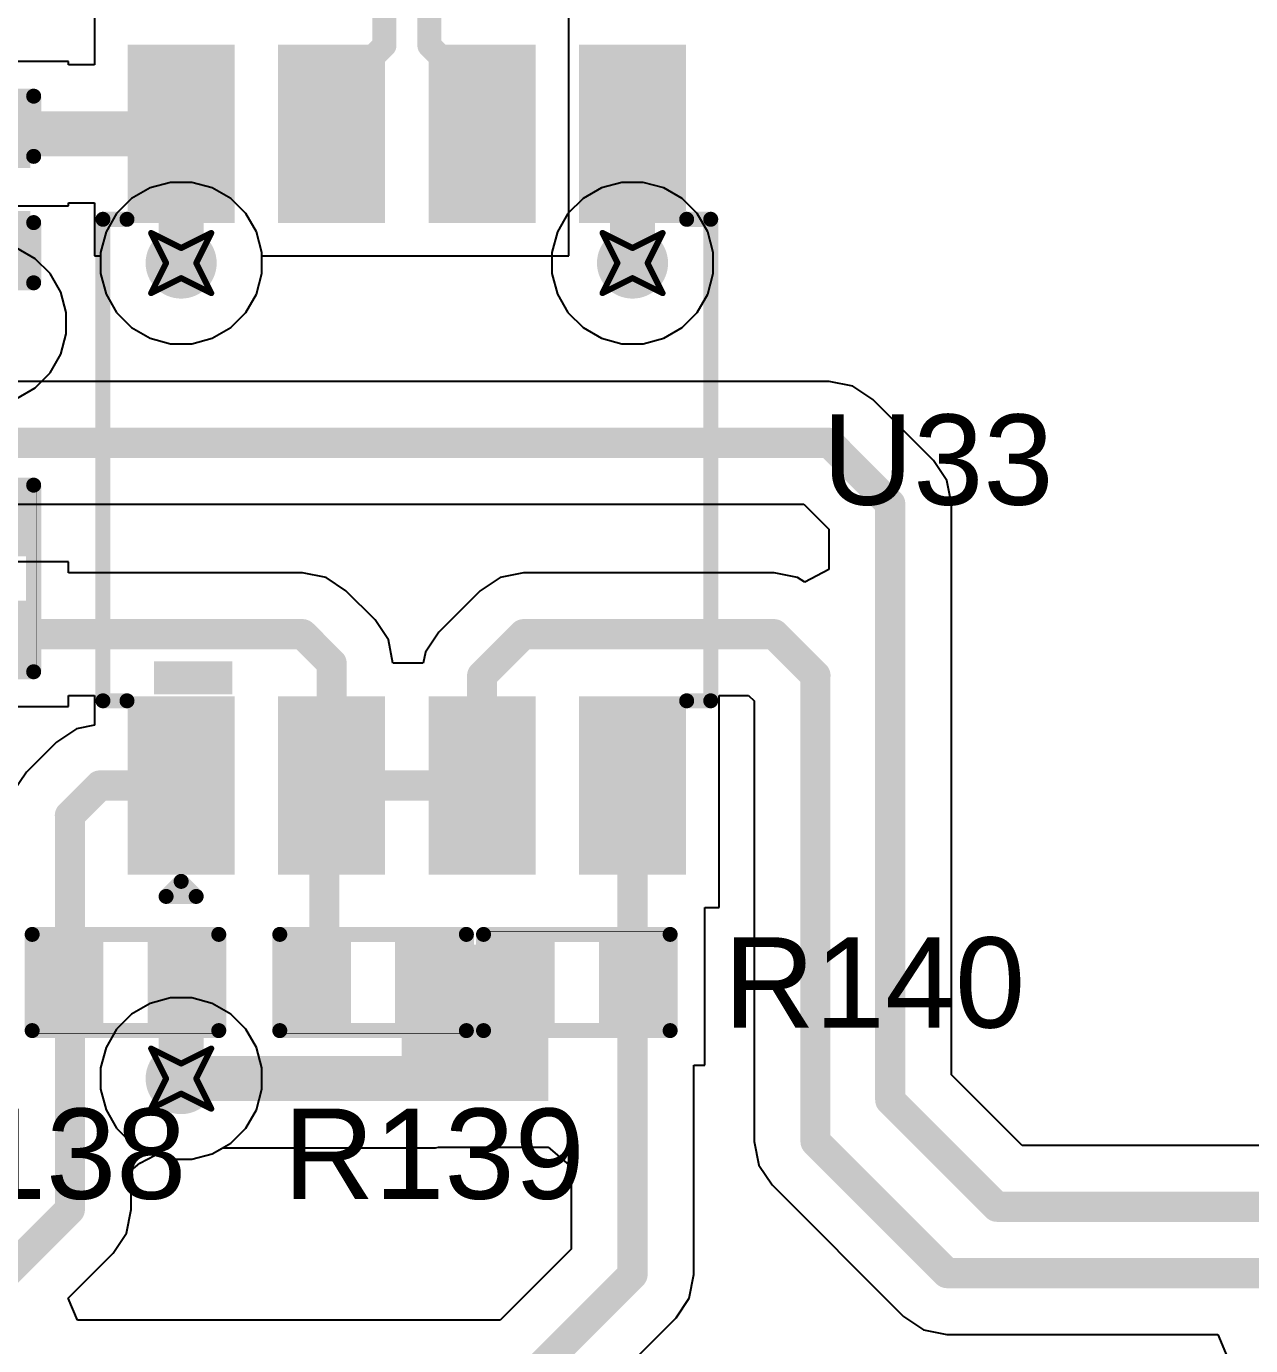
# Model space of a CAD drawing. Header units: inches. Extents: x -36 to 349, y -11 to 240.
# Drawn here: x 39.49 to 49.83, y 91.6 to 102.73 of the extents above; entities that cross this region are included whole.
import ezdxf

# ---------------------------------------------------------------- set-up
doc = ezdxf.new("R2010")
doc.units = ezdxf.units.IN
for name, color, linetype in [('Bottom Layer', 5, 'Continuous'), ('Drill Drawing', 1, 'Continuous'), ('Layer 1', 16, 'Continuous'), ('Layer 2', 76, 'Continuous'), ('Top Layer', 1, 'Continuous'), ('Top Overlay', 2, 'Continuous'), ('Top Paste', 8, 'Continuous'), ('Top Solder', 216, 'Continuous'), ('Via Holes', 16, 'Continuous')]:
    doc.layers.add(name, color=color, linetype=linetype)
doc.styles.add('Arial', font='', dxfattribs={"height": 0.2})
doc.styles.get('Arial').set_extended_font_data('Arial')

# ---------------------------------------------------------------- blocks, each defined once
blk = doc.blocks.new('R___0402_18')
at = {"layer": 'Top Layer'}
for points in [[(-0.699, -0.318), (-0.699, 0.318), (-0.241, 0.318), (-0.241, -0.318)], [(0.241, -0.318), (0.241, 0.318), (0.699, 0.318), (0.699, -0.318)]]:
    blk.add_hatch(color=1, dxfattribs=at).paths.add_polyline_path(points)
at = {"layer": 'Top Paste'}
for points in [[(-0.699, -0.318), (-0.699, 0.318), (-0.241, 0.318), (-0.241, -0.318)], [(0.241, -0.318), (0.241, 0.318), (0.699, 0.318), (0.699, -0.318)]]:
    blk.add_hatch(color=8, dxfattribs=at).paths.add_polyline_path(points)
at = {"layer": 'Top Solder'}
for points in [[(-0.754, -0.373), (-0.754, 0.373), (-0.186, 0.373), (-0.186, -0.373)], [(0.186, -0.373), (0.186, 0.373), (0.754, 0.373), (0.754, -0.373)]]:
    blk.add_hatch(color=216, dxfattribs=at).paths.add_polyline_path(points)
at = {"layer": 'Top Overlay'}
for points in [[(0.787, 0.406, 0.127, 0.127, 0), (-0.787, 0.406, 0.127, 0.127, 0)], [(-0.787, 0.406, 0.127, 0.127, 0), (-0.787, -0.406, 0.127, 0.127, 0)], [(0.787, 0.406, 0.127, 0.127, 0), (0.787, -0.406, 0.127, 0.127, 0)], [(0.787, -0.406, 0.127, 0.127, 0), (-0.787, -0.406, 0.127, 0.127, 0)], [(0.813, -0.432, 0.00323, 0.00323, 0), (-0.813, -0.432, 0.00323, 0.00323, 0)]]:
    blk.add_lwpolyline(points, format="xyseb", dxfattribs=at)
for points in [[(-0.819, 0.406, 0.0635, 0.0635, 1), (-0.756, 0.406, 0.0635, 0.0635, 1)], [(-0.819, 0.406, 0.0635, 0.0635, 1), (-0.756, 0.406, 0.0635, 0.0635, 1)], [(0.756, 0.406, 0.0635, 0.0635, 1), (0.819, 0.406, 0.0635, 0.0635, 1)], [(0.756, 0.406, 0.0635, 0.0635, 1), (0.819, 0.406, 0.0635, 0.0635, 1)], [(-0.819, -0.406, 0.0635, 0.0635, 1), (-0.756, -0.406, 0.0635, 0.0635, 1)], [(-0.819, -0.406, 0.0635, 0.0635, 1), (-0.756, -0.406, 0.0635, 0.0635, 1)], [(-0.814, -0.432, 0.00161, 0.00161, 1), (-0.812, -0.432, 0.00161, 0.00161, 1)], [(0.756, -0.406, 0.0635, 0.0635, 1), (0.819, -0.406, 0.0635, 0.0635, 1)], [(0.756, -0.406, 0.0635, 0.0635, 1), (0.819, -0.406, 0.0635, 0.0635, 1)], [(0.812, -0.432, 0.00161, 0.00161, 1), (0.814, -0.432, 0.00161, 0.00161, 1)]]:
    blk.add_lwpolyline(points, format="xyseb", close=True, dxfattribs=at)
blk = doc.blocks.new('R___0402_19')
at = {"layer": 'Top Layer'}
for points in [[(-0.699, -0.318), (-0.699, 0.318), (-0.241, 0.318), (-0.241, -0.318)], [(0.241, -0.318), (0.241, 0.318), (0.699, 0.318), (0.699, -0.318)]]:
    blk.add_hatch(color=1, dxfattribs=at).paths.add_polyline_path(points)
at = {"layer": 'Top Paste'}
for points in [[(-0.699, -0.318), (-0.699, 0.318), (-0.241, 0.318), (-0.241, -0.318)], [(0.241, -0.318), (0.241, 0.318), (0.699, 0.318), (0.699, -0.318)]]:
    blk.add_hatch(color=8, dxfattribs=at).paths.add_polyline_path(points)
at = {"layer": 'Top Solder'}
for points in [[(-0.754, -0.373), (-0.754, 0.373), (-0.186, 0.373), (-0.186, -0.373)], [(0.186, -0.373), (0.186, 0.373), (0.754, 0.373), (0.754, -0.373)]]:
    blk.add_hatch(color=216, dxfattribs=at).paths.add_polyline_path(points)
at = {"layer": 'Top Overlay'}
for points in [[(-0.787, 0.406, 0.127, 0.127, 0), (0.787, 0.406, 0.127, 0.127, 0)], [(-0.787, -0.406, 0.127, 0.127, 0), (-0.787, 0.406, 0.127, 0.127, 0)], [(0.787, -0.406, 0.127, 0.127, 0), (0.787, 0.406, 0.127, 0.127, 0)], [(-0.787, -0.406, 0.127, 0.127, 0), (0.787, -0.406, 0.127, 0.127, 0)], [(-0.813, -0.432, 0.00323, 0.00323, 0), (0.813, -0.432, 0.00323, 0.00323, 0)]]:
    blk.add_lwpolyline(points, format="xyseb", dxfattribs=at)
for points in [[(-0.819, 0.406, 0.0635, 0.0635, 1), (-0.756, 0.406, 0.0635, 0.0635, 1)], [(-0.819, 0.406, 0.0635, 0.0635, 1), (-0.756, 0.406, 0.0635, 0.0635, 1)], [(0.756, 0.406, 0.0635, 0.0635, 1), (0.819, 0.406, 0.0635, 0.0635, 1)], [(0.756, 0.406, 0.0635, 0.0635, 1), (0.819, 0.406, 0.0635, 0.0635, 1)], [(-0.819, -0.406, 0.0635, 0.0635, 1), (-0.756, -0.406, 0.0635, 0.0635, 1)], [(-0.819, -0.406, 0.0635, 0.0635, 1), (-0.756, -0.406, 0.0635, 0.0635, 1)], [(-0.814, -0.432, 0.00161, 0.00161, 1), (-0.812, -0.432, 0.00161, 0.00161, 1)], [(0.756, -0.406, 0.0635, 0.0635, 1), (0.819, -0.406, 0.0635, 0.0635, 1)], [(0.756, -0.406, 0.0635, 0.0635, 1), (0.819, -0.406, 0.0635, 0.0635, 1)], [(0.812, -0.432, 0.00161, 0.00161, 1), (0.814, -0.432, 0.00161, 0.00161, 1)]]:
    blk.add_lwpolyline(points, format="xyseb", close=True, dxfattribs=at)
blk = doc.blocks.new('R___0402_20')
at = {"layer": 'Top Layer'}
for points in [[(-0.699, -0.318), (-0.699, 0.318), (-0.241, 0.318), (-0.241, -0.318)], [(0.241, -0.318), (0.241, 0.318), (0.699, 0.318), (0.699, -0.318)]]:
    blk.add_hatch(color=1, dxfattribs=at).paths.add_polyline_path(points)
at = {"layer": 'Top Paste'}
for points in [[(-0.699, -0.318), (-0.699, 0.318), (-0.241, 0.318), (-0.241, -0.318)], [(0.241, -0.318), (0.241, 0.318), (0.699, 0.318), (0.699, -0.318)]]:
    blk.add_hatch(color=8, dxfattribs=at).paths.add_polyline_path(points)
at = {"layer": 'Top Solder'}
for points in [[(-0.754, -0.373), (-0.754, 0.373), (-0.186, 0.373), (-0.186, -0.373)], [(0.186, -0.373), (0.186, 0.373), (0.754, 0.373), (0.754, -0.373)]]:
    blk.add_hatch(color=216, dxfattribs=at).paths.add_polyline_path(points)
at = {"layer": 'Top Overlay'}
for points in [[(-0.787, 0.406, 0.127, 0.127, 0), (0.787, 0.406, 0.127, 0.127, 0)], [(-0.787, -0.406, 0.127, 0.127, 0), (-0.787, 0.406, 0.127, 0.127, 0)], [(0.787, -0.406, 0.127, 0.127, 0), (0.787, 0.406, 0.127, 0.127, 0)], [(-0.787, -0.406, 0.127, 0.127, 0), (0.787, -0.406, 0.127, 0.127, 0)], [(-0.813, -0.432, 0.00323, 0.00323, 0), (0.813, -0.432, 0.00323, 0.00323, 0)]]:
    blk.add_lwpolyline(points, format="xyseb", dxfattribs=at)
for points in [[(-0.819, 0.406, 0.0635, 0.0635, 1), (-0.756, 0.406, 0.0635, 0.0635, 1)], [(-0.819, 0.406, 0.0635, 0.0635, 1), (-0.756, 0.406, 0.0635, 0.0635, 1)], [(0.756, 0.406, 0.0635, 0.0635, 1), (0.819, 0.406, 0.0635, 0.0635, 1)], [(0.756, 0.406, 0.0635, 0.0635, 1), (0.819, 0.406, 0.0635, 0.0635, 1)], [(-0.819, -0.406, 0.0635, 0.0635, 1), (-0.756, -0.406, 0.0635, 0.0635, 1)], [(-0.819, -0.406, 0.0635, 0.0635, 1), (-0.756, -0.406, 0.0635, 0.0635, 1)], [(-0.814, -0.432, 0.00161, 0.00161, 1), (-0.812, -0.432, 0.00161, 0.00161, 1)], [(0.756, -0.406, 0.0635, 0.0635, 1), (0.819, -0.406, 0.0635, 0.0635, 1)], [(0.756, -0.406, 0.0635, 0.0635, 1), (0.819, -0.406, 0.0635, 0.0635, 1)], [(0.812, -0.432, 0.00161, 0.00161, 1), (0.814, -0.432, 0.00161, 0.00161, 1)]]:
    blk.add_lwpolyline(points, format="xyseb", close=True, dxfattribs=at)
blk = doc.blocks.new('SOP_8_149')
at = {"layer": 'Top Layer'}
for points in [[(-3.4, 2.255), (-2.1, 2.255), (-2.1, 1.555), (-3.4, 1.555)], [(2.1, 2.255), (3.4, 2.255), (3.4, 1.555), (2.1, 1.555)], [(-3.4, 0.985), (-2.1, 0.985), (-2.1, 0.285), (-3.4, 0.285)], [(2.1, 0.985), (3.4, 0.985), (3.4, 0.285), (2.1, 0.285)], [(-3.4, -0.285), (-2.1, -0.285), (-2.1, -0.985), (-3.4, -0.985)], [(2.1, -0.285), (3.4, -0.285), (3.4, -0.985), (2.1, -0.985)], [(-3.4, -1.555), (-2.1, -1.555), (-2.1, -2.255), (-3.4, -2.255)], [(2.1, -1.555), (3.4, -1.555), (3.4, -2.255), (2.1, -2.255)]]:
    blk.add_hatch(color=1, dxfattribs=at).paths.add_polyline_path(points)
at = {"layer": 'Top Overlay'}
blk.add_hatch(color=2, dxfattribs=at).paths.add_polyline_path([(-1.982, 1.473), (-1.703, 1.473), (-1.703, 2.134), (-1.982, 2.134)])
at = {"layer": 'Top Paste'}
for points in [[(-3.4, 2.255), (-2.1, 2.255), (-2.1, 1.555), (-3.4, 1.555)], [(2.1, 2.255), (3.4, 2.255), (3.4, 1.555), (2.1, 1.555)], [(-3.4, 0.985), (-2.1, 0.985), (-2.1, 0.285), (-3.4, 0.285)], [(2.1, 0.985), (3.4, 0.985), (3.4, 0.285), (2.1, 0.285)], [(-3.4, -0.285), (-2.1, -0.285), (-2.1, -0.985), (-3.4, -0.985)], [(2.1, -0.285), (3.4, -0.285), (3.4, -0.985), (2.1, -0.985)], [(-3.4, -1.555), (-2.1, -1.555), (-2.1, -2.255), (-3.4, -2.255)], [(2.1, -1.555), (3.4, -1.555), (3.4, -2.255), (2.1, -2.255)]]:
    blk.add_hatch(color=8, dxfattribs=at).paths.add_polyline_path(points)
at = {"layer": 'Top Solder'}
for points in [[(-3.502, 2.357), (-1.998, 2.357), (-1.998, 1.453), (-3.502, 1.453)], [(1.998, 2.357), (3.502, 2.357), (3.502, 1.453), (1.998, 1.453)], [(-3.502, 1.087), (-1.998, 1.087), (-1.998, 0.183), (-3.502, 0.183)], [(1.998, 1.087), (3.502, 1.087), (3.502, 0.183), (1.998, 0.183)], [(-3.502, -0.183), (-1.998, -0.183), (-1.998, -1.087), (-3.502, -1.087)], [(1.998, -0.183), (3.502, -0.183), (3.502, -1.087), (1.998, -1.087)], [(-3.502, -1.453), (-1.998, -1.453), (-1.998, -2.357), (-3.502, -2.357)], [(1.998, -1.453), (3.502, -1.453), (3.502, -2.357), (1.998, -2.357)]]:
    blk.add_hatch(color=216, dxfattribs=at).paths.add_polyline_path(points)
at = {"layer": 'Top Overlay'}
for points in [[(-2.036, 2.565, 0.127, 0.127, 0), (-2.036, 2.362, 0.127, 0.127, 0)], [(-2.036, 2.565, 0.127, 0.127, 0), (2.028, 2.565, 0.127, 0.127, 0)], [(2.028, 2.565, 0.127, 0.127, 0), (2.028, 2.362, 0.127, 0.127, 0)], [(-3.687, 2.032, 0.127, 0.127, 0), (-3.687, 1.778, 0.127, 0.127, 0)], [(-3.687, 2.032, 0.127, 0.127, 0), (-3.56, 1.905, 0.127, 0.127, 0)], [(-3.56, 1.905, 0.127, 0.127, 0), (-3.687, 1.778, 0.127, 0.127, 0)], [(-2.036, -2.362, 0.127, 0.127, 0), (-2.036, -2.565, 0.127, 0.127, 0)], [(2.028, -2.362, 0.127, 0.127, 0), (2.028, -2.565, 0.127, 0.127, 0)], [(-2.036, -2.565, 0.127, 0.127, 0), (2.028, -2.565, 0.127, 0.127, 0)]]:
    blk.add_lwpolyline(points, format="xyseb", dxfattribs=at)
for points in [[(-2.067, 2.565, 0.0635, 0.0635, 1), (-2.004, 2.565, 0.0635, 0.0635, 1)], [(-2.067, 2.565, 0.0635, 0.0635, 1), (-2.004, 2.565, 0.0635, 0.0635, 1)], [(1.997, 2.565, 0.0635, 0.0635, 1), (2.06, 2.565, 0.0635, 0.0635, 1)], [(1.997, 2.565, 0.0635, 0.0635, 1), (2.06, 2.565, 0.0635, 0.0635, 1)], [(-2.067, 2.362, 0.0635, 0.0635, 1), (-2.004, 2.362, 0.0635, 0.0635, 1)], [(1.997, 2.362, 0.0635, 0.0635, 1), (2.06, 2.362, 0.0635, 0.0635, 1)], [(-3.718, 2.032, 0.0635, 0.0635, 1), (-3.655, 2.032, 0.0635, 0.0635, 1)], [(-3.718, 2.032, 0.0635, 0.0635, 1), (-3.655, 2.032, 0.0635, 0.0635, 1)], [(-3.591, 1.905, 0.0635, 0.0635, 1), (-3.528, 1.905, 0.0635, 0.0635, 1)], [(-3.591, 1.905, 0.0635, 0.0635, 1), (-3.528, 1.905, 0.0635, 0.0635, 1)], [(-3.718, 1.778, 0.0635, 0.0635, 1), (-3.655, 1.778, 0.0635, 0.0635, 1)], [(-3.718, 1.778, 0.0635, 0.0635, 1), (-3.655, 1.778, 0.0635, 0.0635, 1)], [(-2.067, -2.362, 0.0635, 0.0635, 1), (-2.004, -2.362, 0.0635, 0.0635, 1)], [(1.997, -2.362, 0.0635, 0.0635, 1), (2.06, -2.362, 0.0635, 0.0635, 1)], [(-2.067, -2.565, 0.0635, 0.0635, 1), (-2.004, -2.565, 0.0635, 0.0635, 1)], [(-2.067, -2.565, 0.0635, 0.0635, 1), (-2.004, -2.565, 0.0635, 0.0635, 1)], [(1.997, -2.565, 0.0635, 0.0635, 1), (2.06, -2.565, 0.0635, 0.0635, 1)], [(1.997, -2.565, 0.0635, 0.0635, 1), (2.06, -2.565, 0.0635, 0.0635, 1)]]:
    blk.add_lwpolyline(points, format="xyseb", close=True, dxfattribs=at)
blk = doc.blocks.new('R___0402_193')
at = {"layer": 'Top Layer'}
for points in [[(-0.698, -0.317), (-0.698, 0.318), (-0.241, 0.318), (-0.241, -0.317)], [(0.241, -0.317), (0.241, 0.318), (0.699, 0.318), (0.699, -0.317)]]:
    blk.add_hatch(color=1, dxfattribs=at).paths.add_polyline_path(points)
at = {"layer": 'Top Paste'}
for points in [[(-0.698, -0.317), (-0.698, 0.318), (-0.241, 0.318), (-0.241, -0.317)], [(0.241, -0.317), (0.241, 0.318), (0.699, 0.318), (0.699, -0.317)]]:
    blk.add_hatch(color=8, dxfattribs=at).paths.add_polyline_path(points)
at = {"layer": 'Top Solder'}
for points in [[(-0.753, -0.372), (-0.753, 0.373), (-0.186, 0.373), (-0.186, -0.372)], [(0.186, -0.372), (0.186, 0.373), (0.754, 0.373), (0.754, -0.372)]]:
    blk.add_hatch(color=216, dxfattribs=at).paths.add_polyline_path(points)
at = {"layer": 'Top Overlay'}
for points in [[(-0.787, 0.406, 0.127, 0.127, 0), (-0.787, -0.406, 0.127, 0.127, 0)], [(-0.787, 0.406, 0.127, 0.127, 0), (0.787, 0.406, 0.127, 0.127, 0)], [(0.787, 0.406, 0.127, 0.127, 0), (0.787, -0.406, 0.127, 0.127, 0)], [(-0.787, -0.406, 0.127, 0.127, 0), (0.787, -0.406, 0.127, 0.127, 0)], [(-0.813, -0.432, 0.00323, 0.00323, 0), (0.813, -0.432, 0.00323, 0.00323, 0)]]:
    blk.add_lwpolyline(points, format="xyseb", dxfattribs=at)
for points in [[(-0.819, 0.406, 0.0635, 0.0635, 1), (-0.756, 0.406, 0.0635, 0.0635, 1)], [(-0.819, 0.406, 0.0635, 0.0635, 1), (-0.756, 0.406, 0.0635, 0.0635, 1)], [(0.756, 0.406, 0.0635, 0.0635, 1), (0.819, 0.406, 0.0635, 0.0635, 1)], [(0.756, 0.406, 0.0635, 0.0635, 1), (0.819, 0.406, 0.0635, 0.0635, 1)], [(-0.819, -0.406, 0.0635, 0.0635, 1), (-0.756, -0.406, 0.0635, 0.0635, 1)], [(-0.819, -0.406, 0.0635, 0.0635, 1), (-0.756, -0.406, 0.0635, 0.0635, 1)], [(-0.814, -0.432, 0.00161, 0.00161, 1), (-0.812, -0.432, 0.00161, 0.00161, 1)], [(0.756, -0.406, 0.0635, 0.0635, 1), (0.819, -0.406, 0.0635, 0.0635, 1)], [(0.756, -0.406, 0.0635, 0.0635, 1), (0.819, -0.406, 0.0635, 0.0635, 1)], [(0.812, -0.432, 0.00161, 0.00161, 1), (0.814, -0.432, 0.00161, 0.00161, 1)]]:
    blk.add_lwpolyline(points, format="xyseb", close=True, dxfattribs=at)
blk = doc.blocks.new('C___0402_403')
at = {"layer": 'Top Layer'}
for points in [[(-0.698, -0.317), (-0.698, 0.318), (-0.241, 0.318), (-0.241, -0.317)], [(0.241, -0.317), (0.241, 0.318), (0.699, 0.318), (0.699, -0.317)]]:
    blk.add_hatch(color=1, dxfattribs=at).paths.add_polyline_path(points)
at = {"layer": 'Top Paste'}
for points in [[(-0.698, -0.317), (-0.698, 0.318), (-0.241, 0.318), (-0.241, -0.317)], [(0.241, -0.317), (0.241, 0.318), (0.699, 0.318), (0.699, -0.317)]]:
    blk.add_hatch(color=8, dxfattribs=at).paths.add_polyline_path(points)
at = {"layer": 'Top Solder'}
for points in [[(-0.758, -0.377), (-0.758, 0.378), (-0.181, 0.378), (-0.181, -0.377)], [(0.181, -0.377), (0.181, 0.378), (0.759, 0.378), (0.759, -0.377)]]:
    blk.add_hatch(color=216, dxfattribs=at).paths.add_polyline_path(points)
at = {"layer": 'Top Overlay'}
for points in [[(-0.787, 0.406, 0.127, 0.127, 0), (-0.279, 0.406, 0.127, 0.127, 0)], [(-0.787, 0.406, 0.127, 0.127, 0), (-0.787, -0.406, 0.127, 0.127, 0)], [(0.279, 0.406, 0.127, 0.127, 0), (0.787, 0.406, 0.127, 0.127, 0)], [(0.787, 0.406, 0.127, 0.127, 0), (0.787, -0.406, 0.127, 0.127, 0)], [(-0.787, -0.406, 0.127, 0.127, 0), (-0.279, -0.406, 0.127, 0.127, 0)], [(0.279, -0.406, 0.127, 0.127, 0), (0.787, -0.406, 0.127, 0.127, 0)]]:
    blk.add_lwpolyline(points, format="xyseb", dxfattribs=at)
for points in [[(-0.819, 0.406, 0.0635, 0.0635, 1), (-0.756, 0.406, 0.0635, 0.0635, 1)], [(-0.819, 0.406, 0.0635, 0.0635, 1), (-0.756, 0.406, 0.0635, 0.0635, 1)], [(-0.311, 0.406, 0.0635, 0.0635, 1), (-0.248, 0.406, 0.0635, 0.0635, 1)], [(0.248, 0.406, 0.0635, 0.0635, 1), (0.311, 0.406, 0.0635, 0.0635, 1)], [(0.756, 0.406, 0.0635, 0.0635, 1), (0.819, 0.406, 0.0635, 0.0635, 1)], [(0.756, 0.406, 0.0635, 0.0635, 1), (0.819, 0.406, 0.0635, 0.0635, 1)], [(-0.819, -0.406, 0.0635, 0.0635, 1), (-0.756, -0.406, 0.0635, 0.0635, 1)], [(-0.819, -0.406, 0.0635, 0.0635, 1), (-0.756, -0.406, 0.0635, 0.0635, 1)], [(-0.311, -0.406, 0.0635, 0.0635, 1), (-0.248, -0.406, 0.0635, 0.0635, 1)], [(0.248, -0.406, 0.0635, 0.0635, 1), (0.311, -0.406, 0.0635, 0.0635, 1)], [(0.756, -0.406, 0.0635, 0.0635, 1), (0.819, -0.406, 0.0635, 0.0635, 1)], [(0.756, -0.406, 0.0635, 0.0635, 1), (0.819, -0.406, 0.0635, 0.0635, 1)]]:
    blk.add_lwpolyline(points, format="xyseb", close=True, dxfattribs=at)

msp = doc.modelspace()

# ---------------------------------------------------------------- hatches: boundary and pattern name
at = {"layer": 'Bottom Layer'}
h = msp.add_hatch(color=5, dxfattribs=at)
edge = h.paths.add_edge_path()
edge.add_arc((40.801, 100.736), 0.3, 0, 360)
h = msp.add_hatch(color=5, dxfattribs=at)
edge = h.paths.add_edge_path()
edge.add_arc((44.611, 100.736), 0.3, 0, 360)
h = msp.add_hatch(color=5, dxfattribs=at)
edge = h.paths.add_edge_path()
edge.add_arc((40.801, 93.853), 0.3, 0, 360)
at = {"layer": 'Layer 1'}
h = msp.add_hatch(color=16, dxfattribs=at)
edge = h.paths.add_edge_path()
edge.add_arc((40.801, 100.736), 0.3, 0, 360)
h = msp.add_hatch(color=16, dxfattribs=at)
edge = h.paths.add_edge_path()
edge.add_arc((44.611, 100.736), 0.3, 0, 360)
h = msp.add_hatch(color=16, dxfattribs=at)
edge = h.paths.add_edge_path()
edge.add_arc((40.801, 93.853), 0.3, 0, 360)
at = {"layer": 'Layer 2'}
h = msp.add_hatch(color=76, dxfattribs=at)
edge = h.paths.add_edge_path()
edge.add_arc((40.801, 100.736), 0.3, 0, 360)
h = msp.add_hatch(color=76, dxfattribs=at)
edge = h.paths.add_edge_path()
edge.add_arc((44.611, 100.736), 0.3, 0, 360)
h = msp.add_hatch(color=76, dxfattribs=at)
edge = h.paths.add_edge_path()
edge.add_arc((40.801, 93.853), 0.3, 0, 360)
at = {"layer": 'Top Layer'}
h = msp.add_hatch(color=1, dxfattribs=at)
edge = h.paths.add_edge_path()
edge.add_arc((40.801, 100.736), 0.3, 0, 360)
h = msp.add_hatch(color=1, dxfattribs=at)
edge = h.paths.add_edge_path()
edge.add_arc((44.611, 100.736), 0.3, 0, 360)
msp.add_hatch(color=1, dxfattribs=at).paths.add_polyline_path([(42.663, 93.663), (43.9, 93.663), (43.9, 94.982), (42.663, 94.982)])
h = msp.add_hatch(color=1, dxfattribs=at)
edge = h.paths.add_edge_path()
edge.add_arc((40.801, 93.853), 0.3, 0, 360)
at = {"layer": 'Via Holes'}
h = msp.add_hatch(color=7, dxfattribs=at)
edge = h.paths.add_edge_path()
edge.add_arc((40.801, 100.736), 0.15, 0, 360)
h = msp.add_hatch(color=7, dxfattribs=at)
edge = h.paths.add_edge_path()
edge.add_arc((44.611, 100.736), 0.15, 0, 360)
h = msp.add_hatch(color=7, dxfattribs=at)
edge = h.paths.add_edge_path()
edge.add_arc((40.801, 93.853), 0.15, 0, 360)

# ---------------------------------------------------------------- linework, layer by layer
at = {"layer": 'Bottom Layer'}
for p, q in [((40.539, 101.371), (40.383, 101.281)), ((40.712, 101.417), (40.539, 101.371)), ((40.891, 101.417), (40.712, 101.417)), ((41.064, 101.371), (40.891, 101.417)), ((41.22, 101.281), (41.064, 101.371)), ((40.383, 101.281), (40.256, 101.155)), ((41.346, 101.155), (41.22, 101.281)), ((40.256, 101.155), (40.167, 100.999)), ((41.436, 100.999), (41.346, 101.155)), ((40.167, 100.999), (40.12, 100.826)), ((41.482, 100.826), (41.436, 100.999)), ((40.12, 100.826), (40.12, 100.647)), ((41.482, 100.647), (41.482, 100.826)), ((40.12, 100.647), (40.167, 100.474)), ((41.436, 100.474), (41.482, 100.647)), ((40.167, 100.474), (40.256, 100.318)), ((41.346, 100.318), (41.436, 100.474)), ((40.256, 100.318), (40.383, 100.191)), ((41.22, 100.191), (41.346, 100.318)), ((40.383, 100.191), (40.539, 100.102)), ((40.539, 100.102), (40.712, 100.055)), ((40.891, 100.055), (41.064, 100.102)), ((41.064, 100.102), (41.22, 100.191)), ((40.712, 100.055), (40.891, 100.055)), ((40.712, 94.534), (40.539, 94.488)), ((40.891, 94.534), (40.712, 94.534)), ((41.064, 94.488), (40.891, 94.534)), ((40.539, 94.488), (40.383, 94.398)), ((41.22, 94.398), (41.064, 94.488)), ((40.383, 94.398), (40.256, 94.271)), ((41.346, 94.271), (41.22, 94.398)), ((40.256, 94.271), (40.167, 94.116)), ((41.436, 94.116), (41.346, 94.271)), ((40.167, 94.116), (40.12, 93.943)), ((41.482, 93.943), (41.436, 94.116)), ((40.12, 93.943), (40.12, 93.763)), ((41.482, 93.763), (41.482, 93.943)), ((40.12, 93.763), (40.167, 93.59)), ((41.436, 93.59), (41.482, 93.763)), ((40.167, 93.59), (40.256, 93.435)), ((41.346, 93.435), (41.436, 93.59)), ((40.256, 93.435), (40.383, 93.308)), ((41.22, 93.308), (41.346, 93.435)), ((40.383, 93.308), (40.539, 93.218)), ((41.064, 93.218), (41.22, 93.308)), ((40.539, 93.218), (40.712, 93.172)), ((40.891, 93.172), (41.064, 93.218)), ((40.712, 93.172), (40.891, 93.172))]:
    msp.add_line(p, q, dxfattribs=at)
at = {"layer": 'Drill Drawing'}
for points in [[(40.547, 100.99, 0.0508, 0.0508, 0), (40.801, 100.863, 0.0508, 0.0508, 0)], [(40.547, 100.99, 0.0508, 0.0508, 0), (40.674, 100.736, 0.0508, 0.0508, 0)], [(40.801, 100.863, 0.0508, 0.0508, 0), (41.055, 100.99, 0.0508, 0.0508, 0)], [(40.928, 100.736, 0.0508, 0.0508, 0), (41.055, 100.99, 0.0508, 0.0508, 0)], [(44.357, 100.99, 0.0508, 0.0508, 0), (44.611, 100.863, 0.0508, 0.0508, 0)], [(44.357, 100.99, 0.0508, 0.0508, 0), (44.484, 100.736, 0.0508, 0.0508, 0)], [(44.611, 100.863, 0.0508, 0.0508, 0), (44.865, 100.99, 0.0508, 0.0508, 0)], [(44.738, 100.736, 0.0508, 0.0508, 0), (44.865, 100.99, 0.0508, 0.0508, 0)], [(40.547, 100.482, 0.0508, 0.0508, 0), (40.674, 100.736, 0.0508, 0.0508, 0)], [(40.928, 100.736, 0.0508, 0.0508, 0), (41.055, 100.482, 0.0508, 0.0508, 0)], [(44.357, 100.482, 0.0508, 0.0508, 0), (44.484, 100.736, 0.0508, 0.0508, 0)], [(44.738, 100.736, 0.0508, 0.0508, 0), (44.865, 100.482, 0.0508, 0.0508, 0)], [(40.547, 100.482, 0.0508, 0.0508, 0), (40.801, 100.609, 0.0508, 0.0508, 0)], [(40.801, 100.609, 0.0508, 0.0508, 0), (41.055, 100.482, 0.0508, 0.0508, 0)], [(44.357, 100.482, 0.0508, 0.0508, 0), (44.611, 100.609, 0.0508, 0.0508, 0)], [(44.611, 100.609, 0.0508, 0.0508, 0), (44.865, 100.482, 0.0508, 0.0508, 0)], [(40.547, 94.107, 0.0508, 0.0508, 0), (40.801, 93.98, 0.0508, 0.0508, 0)], [(40.547, 94.107, 0.0508, 0.0508, 0), (40.674, 93.853, 0.0508, 0.0508, 0)], [(40.801, 93.98, 0.0508, 0.0508, 0), (41.055, 94.107, 0.0508, 0.0508, 0)], [(40.928, 93.853, 0.0508, 0.0508, 0), (41.055, 94.107, 0.0508, 0.0508, 0)], [(40.547, 93.599, 0.0508, 0.0508, 0), (40.674, 93.853, 0.0508, 0.0508, 0)], [(40.928, 93.853, 0.0508, 0.0508, 0), (41.055, 93.599, 0.0508, 0.0508, 0)], [(40.547, 93.599, 0.0508, 0.0508, 0), (40.801, 93.726, 0.0508, 0.0508, 0)], [(40.801, 93.726, 0.0508, 0.0508, 0), (41.055, 93.599, 0.0508, 0.0508, 0)]]:
    msp.add_lwpolyline(points, format="xyseb", dxfattribs=at)
for points in [[(40.535, 100.99, 0.0254, 0.0254, 1), (40.56, 100.99, 0.0254, 0.0254, 1)], [(40.535, 100.99, 0.0254, 0.0254, 1), (40.56, 100.99, 0.0254, 0.0254, 1)], [(41.043, 100.99, 0.0254, 0.0254, 1), (41.068, 100.99, 0.0254, 0.0254, 1)], [(41.043, 100.99, 0.0254, 0.0254, 1), (41.068, 100.99, 0.0254, 0.0254, 1)], [(44.345, 100.99, 0.0254, 0.0254, 1), (44.37, 100.99, 0.0254, 0.0254, 1)], [(44.345, 100.99, 0.0254, 0.0254, 1), (44.37, 100.99, 0.0254, 0.0254, 1)], [(44.853, 100.99, 0.0254, 0.0254, 1), (44.878, 100.99, 0.0254, 0.0254, 1)], [(44.853, 100.99, 0.0254, 0.0254, 1), (44.878, 100.99, 0.0254, 0.0254, 1)], [(40.789, 100.863, 0.0254, 0.0254, 1), (40.814, 100.863, 0.0254, 0.0254, 1)], [(40.789, 100.863, 0.0254, 0.0254, 1), (40.814, 100.863, 0.0254, 0.0254, 1)], [(44.599, 100.863, 0.0254, 0.0254, 1), (44.624, 100.863, 0.0254, 0.0254, 1)], [(44.599, 100.863, 0.0254, 0.0254, 1), (44.624, 100.863, 0.0254, 0.0254, 1)], [(40.662, 100.736, 0.0254, 0.0254, 1), (40.687, 100.736, 0.0254, 0.0254, 1)], [(40.662, 100.736, 0.0254, 0.0254, 1), (40.687, 100.736, 0.0254, 0.0254, 1)], [(40.916, 100.736, 0.0254, 0.0254, 1), (40.941, 100.736, 0.0254, 0.0254, 1)], [(40.916, 100.736, 0.0254, 0.0254, 1), (40.941, 100.736, 0.0254, 0.0254, 1)], [(44.472, 100.736, 0.0254, 0.0254, 1), (44.497, 100.736, 0.0254, 0.0254, 1)], [(44.472, 100.736, 0.0254, 0.0254, 1), (44.497, 100.736, 0.0254, 0.0254, 1)], [(44.726, 100.736, 0.0254, 0.0254, 1), (44.751, 100.736, 0.0254, 0.0254, 1)], [(44.726, 100.736, 0.0254, 0.0254, 1), (44.751, 100.736, 0.0254, 0.0254, 1)], [(40.789, 100.609, 0.0254, 0.0254, 1), (40.814, 100.609, 0.0254, 0.0254, 1)], [(40.789, 100.609, 0.0254, 0.0254, 1), (40.814, 100.609, 0.0254, 0.0254, 1)], [(44.599, 100.609, 0.0254, 0.0254, 1), (44.624, 100.609, 0.0254, 0.0254, 1)], [(44.599, 100.609, 0.0254, 0.0254, 1), (44.624, 100.609, 0.0254, 0.0254, 1)], [(40.535, 100.482, 0.0254, 0.0254, 1), (40.56, 100.482, 0.0254, 0.0254, 1)], [(40.535, 100.482, 0.0254, 0.0254, 1), (40.56, 100.482, 0.0254, 0.0254, 1)], [(41.043, 100.482, 0.0254, 0.0254, 1), (41.068, 100.482, 0.0254, 0.0254, 1)], [(41.043, 100.482, 0.0254, 0.0254, 1), (41.068, 100.482, 0.0254, 0.0254, 1)], [(44.345, 100.482, 0.0254, 0.0254, 1), (44.37, 100.482, 0.0254, 0.0254, 1)], [(44.345, 100.482, 0.0254, 0.0254, 1), (44.37, 100.482, 0.0254, 0.0254, 1)], [(44.853, 100.482, 0.0254, 0.0254, 1), (44.878, 100.482, 0.0254, 0.0254, 1)], [(44.853, 100.482, 0.0254, 0.0254, 1), (44.878, 100.482, 0.0254, 0.0254, 1)], [(40.535, 94.107, 0.0254, 0.0254, 1), (40.56, 94.107, 0.0254, 0.0254, 1)], [(40.535, 94.107, 0.0254, 0.0254, 1), (40.56, 94.107, 0.0254, 0.0254, 1)], [(41.043, 94.107, 0.0254, 0.0254, 1), (41.068, 94.107, 0.0254, 0.0254, 1)], [(41.043, 94.107, 0.0254, 0.0254, 1), (41.068, 94.107, 0.0254, 0.0254, 1)], [(40.789, 93.98, 0.0254, 0.0254, 1), (40.814, 93.98, 0.0254, 0.0254, 1)], [(40.789, 93.98, 0.0254, 0.0254, 1), (40.814, 93.98, 0.0254, 0.0254, 1)], [(40.662, 93.853, 0.0254, 0.0254, 1), (40.687, 93.853, 0.0254, 0.0254, 1)], [(40.662, 93.853, 0.0254, 0.0254, 1), (40.687, 93.853, 0.0254, 0.0254, 1)], [(40.916, 93.853, 0.0254, 0.0254, 1), (40.941, 93.853, 0.0254, 0.0254, 1)], [(40.916, 93.853, 0.0254, 0.0254, 1), (40.941, 93.853, 0.0254, 0.0254, 1)], [(40.789, 93.726, 0.0254, 0.0254, 1), (40.814, 93.726, 0.0254, 0.0254, 1)], [(40.789, 93.726, 0.0254, 0.0254, 1), (40.814, 93.726, 0.0254, 0.0254, 1)], [(40.535, 93.599, 0.0254, 0.0254, 1), (40.56, 93.599, 0.0254, 0.0254, 1)], [(40.535, 93.599, 0.0254, 0.0254, 1), (40.56, 93.599, 0.0254, 0.0254, 1)], [(41.043, 93.599, 0.0254, 0.0254, 1), (41.068, 93.599, 0.0254, 0.0254, 1)], [(41.043, 93.599, 0.0254, 0.0254, 1), (41.068, 93.599, 0.0254, 0.0254, 1)]]:
    msp.add_lwpolyline(points, format="xyseb", close=True, dxfattribs=at)
at = {"layer": 'Layer 1'}
for p, q in [((40.539, 101.371), (40.383, 101.281)), ((40.712, 101.417), (40.539, 101.371)), ((40.891, 101.417), (40.712, 101.417)), ((41.064, 101.371), (40.891, 101.417)), ((41.22, 101.281), (41.064, 101.371)), ((40.383, 101.281), (40.256, 101.155)), ((41.346, 101.155), (41.22, 101.281)), ((40.256, 101.155), (40.167, 100.999)), ((41.436, 100.999), (41.346, 101.155)), ((40.167, 100.999), (40.12, 100.826)), ((41.482, 100.826), (41.436, 100.999)), ((40.12, 100.826), (40.12, 100.647)), ((41.482, 100.647), (41.482, 100.826)), ((40.12, 100.647), (40.167, 100.474)), ((41.436, 100.474), (41.482, 100.647)), ((40.167, 100.474), (40.256, 100.318)), ((41.346, 100.318), (41.436, 100.474)), ((40.256, 100.318), (40.383, 100.191)), ((41.22, 100.191), (41.346, 100.318)), ((40.383, 100.191), (40.539, 100.102)), ((40.539, 100.102), (40.712, 100.055)), ((40.891, 100.055), (41.064, 100.102)), ((41.064, 100.102), (41.22, 100.191)), ((40.712, 100.055), (40.891, 100.055)), ((40.712, 94.534), (40.539, 94.488)), ((40.891, 94.534), (40.712, 94.534)), ((41.064, 94.488), (40.891, 94.534)), ((40.539, 94.488), (40.383, 94.398)), ((41.22, 94.398), (41.064, 94.488)), ((40.383, 94.398), (40.256, 94.271)), ((41.346, 94.271), (41.22, 94.398)), ((40.256, 94.271), (40.167, 94.116)), ((41.436, 94.116), (41.346, 94.271)), ((40.167, 94.116), (40.12, 93.943)), ((41.482, 93.943), (41.436, 94.116)), ((40.12, 93.943), (40.12, 93.763)), ((41.482, 93.763), (41.482, 93.943)), ((40.12, 93.763), (40.167, 93.59)), ((41.436, 93.59), (41.482, 93.763)), ((40.167, 93.59), (40.256, 93.435)), ((41.346, 93.435), (41.436, 93.59)), ((40.256, 93.435), (40.383, 93.308)), ((41.22, 93.308), (41.346, 93.435)), ((40.383, 93.308), (40.539, 93.218)), ((41.064, 93.218), (41.22, 93.308)), ((40.539, 93.218), (40.712, 93.172)), ((40.891, 93.172), (41.064, 93.218)), ((40.712, 93.172), (40.891, 93.172))]:
    msp.add_line(p, q, dxfattribs=at)
at = {"layer": 'Layer 2'}
for p, q in [((44.349, 101.371), (44.193, 101.281)), ((44.522, 101.417), (44.349, 101.371)), ((44.701, 101.417), (44.522, 101.417)), ((44.874, 101.371), (44.701, 101.417)), ((45.03, 101.281), (44.874, 101.371)), ((44.193, 101.281), (44.066, 101.155)), ((45.156, 101.155), (45.03, 101.281)), ((44.066, 101.155), (43.977, 100.999)), ((45.246, 100.999), (45.156, 101.155)), ((43.977, 100.999), (43.93, 100.826)), ((45.292, 100.826), (45.246, 100.999)), ((39.569, 100.773), (39.413, 100.863)), ((39.695, 100.647), (39.569, 100.773)), ((43.93, 100.826), (43.93, 100.647)), ((45.292, 100.647), (45.292, 100.826)), ((39.785, 100.491), (39.695, 100.647)), ((43.93, 100.647), (43.977, 100.474)), ((45.246, 100.474), (45.292, 100.647)), ((39.831, 100.318), (39.785, 100.491)), ((43.977, 100.474), (44.066, 100.318)), ((45.156, 100.318), (45.246, 100.474)), ((39.831, 100.139), (39.831, 100.318)), ((44.066, 100.318), (44.193, 100.191)), ((45.03, 100.191), (45.156, 100.318)), ((39.785, 99.966), (39.831, 100.139)), ((44.193, 100.191), (44.349, 100.102)), ((44.349, 100.102), (44.522, 100.055)), ((44.701, 100.055), (44.874, 100.102)), ((44.874, 100.102), (45.03, 100.191)), ((44.522, 100.055), (44.701, 100.055)), ((39.695, 99.81), (39.785, 99.966)), ((39.569, 99.683), (39.695, 99.81)), ((39.413, 99.594), (39.569, 99.683))]:
    msp.add_line(p, q, dxfattribs=at)
at = {"layer": 'Top Layer'}
for p, q in [((40.07, 102.858), (40.07, 102.41)), ((44.072, 100.796), (44.072, 102.858)), ((39.849, 102.437), (38.452, 102.437)), ((39.849, 102.41), (39.849, 102.437)), ((40.07, 102.41), (39.849, 102.41)), ((38.452, 101.218), (39.849, 101.218)), ((39.849, 101.218), (39.849, 101.245)), ((39.849, 101.245), (40.07, 101.245)), ((40.07, 101.245), (40.07, 100.796)), ((40.07, 100.796), (40.12, 100.796)), ((40.12, 100.796), (40.12, 100.647)), ((41.482, 100.647), (41.482, 100.796)), ((41.482, 100.796), (44.072, 100.796)), ((40.12, 100.647), (40.167, 100.474)), ((41.436, 100.474), (41.482, 100.647)), ((40.167, 100.474), (40.256, 100.318)), ((41.346, 100.318), (41.436, 100.474)), ((40.256, 100.318), (40.383, 100.191)), ((41.22, 100.191), (41.346, 100.318)), ((40.383, 100.191), (40.539, 100.102)), ((40.539, 100.102), (40.712, 100.055)), ((40.891, 100.055), (41.064, 100.102)), ((41.064, 100.102), (41.22, 100.191)), ((40.712, 100.055), (40.891, 100.055)), ((46.271, 99.737), (28.749, 99.737)), ((46.47, 99.697), (46.271, 99.737)), ((46.638, 99.585), (46.47, 99.697)), ((47.152, 99.07), (46.638, 99.585)), ((47.265, 98.902), (47.152, 99.07)), ((47.304, 98.704), (47.265, 98.902)), ((28.963, 98.701), (46.057, 98.701)), ((46.057, 98.701), (46.268, 98.489)), ((47.304, 93.886), (47.304, 98.704)), ((46.268, 98.489), (46.268, 98.15)), ((39.849, 98.214), (38.452, 98.214)), ((39.849, 98.122), (39.849, 98.214)), ((41.826, 98.122), (39.849, 98.122)), ((42.024, 98.083), (41.826, 98.122)), ((43.691, 98.122), (43.493, 98.083)), ((45.806, 98.122), (43.691, 98.122)), ((46.004, 98.083), (45.806, 98.122)), ((46.268, 98.15), (46.065, 98.042)), ((42.192, 97.97), (42.024, 98.083)), ((43.493, 98.083), (43.325, 97.97)), ((46.065, 98.042), (46.004, 98.083)), ((42.438, 97.724), (42.192, 97.97)), ((43.325, 97.97), (42.975, 97.62)), ((42.55, 97.556), (42.438, 97.724)), ((42.589, 97.358), (42.55, 97.556)), ((42.975, 97.62), (42.863, 97.452)), ((42.863, 97.452), (42.844, 97.358)), ((42.844, 97.358), (42.589, 97.358)), ((38.452, 96.994), (39.849, 96.994)), ((39.849, 96.994), (39.849, 97.086)), ((39.849, 97.086), (40.07, 97.086)), ((40.07, 97.086), (40.07, 96.836)), ((45.342, 95.296), (45.342, 97.086)), ((45.342, 97.086), (45.591, 97.086)), ((45.591, 97.086), (45.637, 97.04)), ((45.637, 97.04), (45.637, 93.321)), ((39.917, 96.806), (39.749, 96.693)), ((40.07, 96.836), (39.917, 96.806)), ((39.749, 96.693), (39.495, 96.44)), ((39.495, 96.44), (39.383, 96.272)), ((45.221, 93.966), (45.221, 95.296)), ((45.221, 95.296), (45.342, 95.296)), ((45.129, 92.199), (45.129, 93.966)), ((45.129, 93.966), (45.221, 93.966)), ((47.901, 93.289), (47.304, 93.886)), ((45.637, 93.321), (45.677, 93.123)), ((40.451, 93.14), (40.583, 93.207)), ((40.583, 93.207), (40.712, 93.172)), ((40.891, 93.172), (41.064, 93.218)), ((41.064, 93.218), (41.154, 93.27)), ((41.154, 93.27), (42.949, 93.27)), ((42.949, 93.27), (42.972, 93.275)), ((42.972, 93.275), (43.9, 93.275)), ((43.9, 93.275), (44.093, 93.108)), ((62.746, 93.289), (47.901, 93.289)), ((40.38, 93.076), (40.451, 93.14)), ((40.712, 93.172), (40.891, 93.172)), ((44.093, 93.108), (44.093, 92.413)), ((45.677, 93.123), (45.789, 92.955)), ((40.38, 92.747), (40.38, 93.076)), ((45.789, 92.955), (46.899, 91.845)), ((40.34, 92.549), (40.38, 92.747)), ((40.38, 92.747), (40.38, 92.747)), ((40.228, 92.381), (40.34, 92.549)), ((44.093, 92.413), (43.493, 91.813)), ((39.848, 92.001), (40.228, 92.381)), ((45.09, 92.001), (45.129, 92.199)), ((39.926, 91.813), (39.848, 92.001)), ((44.978, 91.833), (45.09, 92.001)), ((43.493, 91.813), (39.926, 91.813)), ((44.074, 90.929), (44.978, 91.833)), ((46.899, 91.845), (47.067, 91.733)), ((47.067, 91.733), (47.265, 91.693)), ((47.265, 91.693), (49.552, 91.693)), ((49.552, 91.693), (49.63, 91.505))]:
    msp.add_line(p, q, dxfattribs=at)
for points in [[(42.516, 102.572, 0.203, 0.203, 0), (42.516, 102.989, 0.203, 0.203, 0)], [(42.897, 102.572, 0.203, 0.203, 0), (42.897, 102.989, 0.203, 0.203, 0)], [(42.071, 102.127, 0.203, 0.203, 0), (42.516, 102.572, 0.203, 0.203, 0)], [(42.897, 102.572, 0.203, 0.203, 0), (43.341, 102.127, 0.203, 0.203, 0)], [(42.071, 101.827, 0.203, 0.203, 0), (42.071, 102.127, 0.203, 0.203, 0)], [(42.071, 101.827, 0.203, 0.203, 0), (42.071, 102.127, 0.203, 0.203, 0)], [(43.341, 101.827, 0.203, 0.203, 0), (43.341, 102.127, 0.203, 0.203, 0)], [(43.341, 101.827, 0.203, 0.203, 0), (43.341, 102.127, 0.203, 0.203, 0)], [(39.15, 101.827, 0.381, 0.381, 0), (40.801, 101.827, 0.381, 0.381, 0)], [(40.801, 100.736, 0.381, 0.381, 0), (40.801, 101.827, 0.381, 0.381, 0)], [(44.611, 100.736, 0.381, 0.381, 0), (44.611, 101.827, 0.381, 0.381, 0)], [(28.749, 99.219, 0.254, 0.254, 0), (46.271, 99.219, 0.254, 0.254, 0)], [(46.271, 99.219, 0.254, 0.254, 0), (46.786, 98.704, 0.254, 0.254, 0)], [(46.786, 93.671, 0.254, 0.254, 0), (46.786, 98.704, 0.254, 0.254, 0)], [(39.15, 97.604, 0.254, 0.254, 0), (41.826, 97.604, 0.254, 0.254, 0)], [(41.826, 97.604, 0.254, 0.254, 0), (42.071, 97.358, 0.254, 0.254, 0)], [(43.341, 97.254, 0.254, 0.254, 0), (43.691, 97.604, 0.254, 0.254, 0)], [(43.691, 97.604, 0.254, 0.254, 0), (45.806, 97.604, 0.254, 0.254, 0)], [(45.806, 97.604, 0.254, 0.254, 0), (46.155, 97.255, 0.254, 0.254, 0)], [(42.071, 96.327, 0.254, 0.254, 0), (42.071, 97.358, 0.254, 0.254, 0)], [(43.341, 96.327, 0.254, 0.254, 0), (43.341, 97.254, 0.254, 0.254, 0)], [(46.155, 93.321, 0.254, 0.254, 0), (46.155, 97.255, 0.254, 0.254, 0)], [(39.862, 96.074, 0.254, 0.254, 0), (40.115, 96.327, 0.254, 0.254, 0)], [(40.115, 96.327, 0.254, 0.254, 0), (40.801, 96.327, 0.254, 0.254, 0)], [(42.009, 96.265, 0.254, 0.254, 0), (42.071, 96.327, 0.254, 0.254, 0)], [(42.071, 96.327, 0.254, 0.254, 0), (43.341, 96.327, 0.254, 0.254, 0)], [(44.611, 94.664, 0.254, 0.254, 0), (44.611, 96.327, 0.254, 0.254, 0)], [(42.009, 94.722, 0.254, 0.254, 0), (42.009, 96.265, 0.254, 0.254, 0)], [(39.862, 94.664, 0.254, 0.254, 0), (39.862, 96.074, 0.254, 0.254, 0)], [(39.862, 92.747, 0.254, 0.254, 0), (39.862, 94.664, 0.254, 0.254, 0)], [(40.801, 93.853, 0.381, 0.381, 0), (40.801, 94.664, 0.381, 0.381, 0)], [(41.952, 94.664, 0.254, 0.254, 0), (42.009, 94.722, 0.254, 0.254, 0)], [(42.891, 94.664, 0.381, 0.381, 0), (43.672, 94.664, 0.381, 0.381, 0)], [(42.949, 93.853, 0.381, 0.381, 0), (43.672, 94.575, 0.381, 0.381, 0)], [(43.672, 94.575, 0.381, 0.381, 0), (43.672, 94.664, 0.381, 0.381, 0)], [(44.611, 92.199, 0.254, 0.254, 0), (44.611, 94.664, 0.254, 0.254, 0)], [(40.801, 93.853, 0.381, 0.381, 0), (42.949, 93.853, 0.381, 0.381, 0)], [(46.786, 93.671, 0.254, 0.254, 0), (47.686, 92.771, 0.254, 0.254, 0)], [(46.155, 93.321, 0.254, 0.254, 0), (47.265, 92.211, 0.254, 0.254, 0)], [(39.063, 91.948, 0.254, 0.254, 0), (39.862, 92.747, 0.254, 0.254, 0)], [(47.686, 92.771, 0.254, 0.254, 0), (62.96, 92.771, 0.254, 0.254, 0)], [(43.708, 91.295, 0.254, 0.254, 0), (44.611, 92.199, 0.254, 0.254, 0)], [(47.265, 92.211, 0.254, 0.254, 0), (63.738, 92.211, 0.254, 0.254, 0)]]:
    msp.add_lwpolyline(points, format="xyseb", dxfattribs=at)
for points in [[(42.465, 102.572, 0.102, 0.102, 1), (42.567, 102.572, 0.102, 0.102, 1)], [(42.465, 102.572, 0.102, 0.102, 1), (42.567, 102.572, 0.102, 0.102, 1)], [(42.846, 102.572, 0.102, 0.102, 1), (42.948, 102.572, 0.102, 0.102, 1)], [(42.846, 102.572, 0.102, 0.102, 1), (42.948, 102.572, 0.102, 0.102, 1)], [(42.021, 102.127, 0.102, 0.102, 1), (42.122, 102.127, 0.102, 0.102, 1)], [(42.021, 102.127, 0.102, 0.102, 1), (42.122, 102.127, 0.102, 0.102, 1)], [(42.021, 102.127, 0.102, 0.102, 1), (42.122, 102.127, 0.102, 0.102, 1)], [(43.291, 102.127, 0.102, 0.102, 1), (43.392, 102.127, 0.102, 0.102, 1)], [(43.291, 102.127, 0.102, 0.102, 1), (43.392, 102.127, 0.102, 0.102, 1)], [(43.291, 102.127, 0.102, 0.102, 1), (43.392, 102.127, 0.102, 0.102, 1)], [(40.706, 101.827, 0.191, 0.191, 1), (40.897, 101.827, 0.191, 0.191, 1)], [(40.706, 101.827, 0.191, 0.191, 1), (40.897, 101.827, 0.191, 0.191, 1)], [(44.516, 101.827, 0.191, 0.191, 1), (44.707, 101.827, 0.191, 0.191, 1)], [(42.021, 101.827, 0.102, 0.102, 1), (42.122, 101.827, 0.102, 0.102, 1)], [(42.021, 101.827, 0.102, 0.102, 1), (42.122, 101.827, 0.102, 0.102, 1)], [(43.291, 101.827, 0.102, 0.102, 1), (43.392, 101.827, 0.102, 0.102, 1)], [(43.291, 101.827, 0.102, 0.102, 1), (43.392, 101.827, 0.102, 0.102, 1)], [(40.706, 100.736, 0.191, 0.191, 1), (40.897, 100.736, 0.191, 0.191, 1)], [(44.516, 100.736, 0.191, 0.191, 1), (44.707, 100.736, 0.191, 0.191, 1)], [(46.208, 99.219, 0.127, 0.127, 1), (46.335, 99.219, 0.127, 0.127, 1)], [(46.208, 99.219, 0.127, 0.127, 1), (46.335, 99.219, 0.127, 0.127, 1)], [(46.723, 98.704, 0.127, 0.127, 1), (46.85, 98.704, 0.127, 0.127, 1)], [(46.723, 98.704, 0.127, 0.127, 1), (46.85, 98.704, 0.127, 0.127, 1)], [(41.762, 97.604, 0.127, 0.127, 1), (41.889, 97.604, 0.127, 0.127, 1)], [(41.762, 97.604, 0.127, 0.127, 1), (41.889, 97.604, 0.127, 0.127, 1)], [(43.628, 97.604, 0.127, 0.127, 1), (43.755, 97.604, 0.127, 0.127, 1)], [(43.628, 97.604, 0.127, 0.127, 1), (43.755, 97.604, 0.127, 0.127, 1)], [(45.742, 97.604, 0.127, 0.127, 1), (45.869, 97.604, 0.127, 0.127, 1)], [(45.742, 97.604, 0.127, 0.127, 1), (45.869, 97.604, 0.127, 0.127, 1)], [(42.008, 97.358, 0.127, 0.127, 1), (42.135, 97.358, 0.127, 0.127, 1)], [(42.008, 97.358, 0.127, 0.127, 1), (42.135, 97.358, 0.127, 0.127, 1)], [(43.278, 97.254, 0.127, 0.127, 1), (43.405, 97.254, 0.127, 0.127, 1)], [(43.278, 97.254, 0.127, 0.127, 1), (43.405, 97.254, 0.127, 0.127, 1)], [(46.092, 97.255, 0.127, 0.127, 1), (46.219, 97.255, 0.127, 0.127, 1)], [(46.092, 97.255, 0.127, 0.127, 1), (46.219, 97.255, 0.127, 0.127, 1)], [(40.051, 96.327, 0.127, 0.127, 1), (40.178, 96.327, 0.127, 0.127, 1)], [(40.051, 96.327, 0.127, 0.127, 1), (40.178, 96.327, 0.127, 0.127, 1)], [(40.738, 96.327, 0.127, 0.127, 1), (40.865, 96.327, 0.127, 0.127, 1)], [(42.008, 96.327, 0.127, 0.127, 1), (42.135, 96.327, 0.127, 0.127, 1)], [(42.008, 96.327, 0.127, 0.127, 1), (42.135, 96.327, 0.127, 0.127, 1)], [(42.008, 96.327, 0.127, 0.127, 1), (42.135, 96.327, 0.127, 0.127, 1)], [(43.278, 96.327, 0.127, 0.127, 1), (43.405, 96.327, 0.127, 0.127, 1)], [(43.278, 96.327, 0.127, 0.127, 1), (43.405, 96.327, 0.127, 0.127, 1)], [(44.548, 96.327, 0.127, 0.127, 1), (44.675, 96.327, 0.127, 0.127, 1)], [(41.946, 96.265, 0.127, 0.127, 1), (42.073, 96.265, 0.127, 0.127, 1)], [(41.946, 96.265, 0.127, 0.127, 1), (42.073, 96.265, 0.127, 0.127, 1)], [(39.798, 96.074, 0.127, 0.127, 1), (39.925, 96.074, 0.127, 0.127, 1)], [(39.798, 96.074, 0.127, 0.127, 1), (39.925, 96.074, 0.127, 0.127, 1)], [(39.798, 94.664, 0.127, 0.127, 1), (39.925, 94.664, 0.127, 0.127, 1)], [(39.798, 94.664, 0.127, 0.127, 1), (39.925, 94.664, 0.127, 0.127, 1)], [(40.706, 94.664, 0.191, 0.191, 1), (40.897, 94.664, 0.191, 0.191, 1)], [(41.888, 94.664, 0.127, 0.127, 1), (42.015, 94.664, 0.127, 0.127, 1)], [(41.946, 94.722, 0.127, 0.127, 1), (42.073, 94.722, 0.127, 0.127, 1)], [(41.946, 94.722, 0.127, 0.127, 1), (42.073, 94.722, 0.127, 0.127, 1)], [(42.796, 94.664, 0.191, 0.191, 1), (42.987, 94.664, 0.191, 0.191, 1)], [(43.576, 94.664, 0.191, 0.191, 1), (43.767, 94.664, 0.191, 0.191, 1)], [(43.576, 94.664, 0.191, 0.191, 1), (43.767, 94.664, 0.191, 0.191, 1)], [(43.576, 94.575, 0.191, 0.191, 1), (43.767, 94.575, 0.191, 0.191, 1)], [(43.576, 94.575, 0.191, 0.191, 1), (43.767, 94.575, 0.191, 0.191, 1)], [(44.548, 94.664, 0.127, 0.127, 1), (44.675, 94.664, 0.127, 0.127, 1)], [(44.548, 94.664, 0.127, 0.127, 1), (44.675, 94.664, 0.127, 0.127, 1)], [(40.706, 93.853, 0.191, 0.191, 1), (40.897, 93.853, 0.191, 0.191, 1)], [(40.706, 93.853, 0.191, 0.191, 1), (40.897, 93.853, 0.191, 0.191, 1)], [(42.854, 93.853, 0.191, 0.191, 1), (43.044, 93.853, 0.191, 0.191, 1)], [(42.854, 93.853, 0.191, 0.191, 1), (43.044, 93.853, 0.191, 0.191, 1)], [(46.723, 93.671, 0.127, 0.127, 1), (46.85, 93.671, 0.127, 0.127, 1)], [(46.723, 93.671, 0.127, 0.127, 1), (46.85, 93.671, 0.127, 0.127, 1)], [(46.092, 93.321, 0.127, 0.127, 1), (46.219, 93.321, 0.127, 0.127, 1)], [(46.092, 93.321, 0.127, 0.127, 1), (46.219, 93.321, 0.127, 0.127, 1)], [(39.798, 92.747, 0.127, 0.127, 1), (39.925, 92.747, 0.127, 0.127, 1)], [(39.798, 92.747, 0.127, 0.127, 1), (39.925, 92.747, 0.127, 0.127, 1)], [(47.623, 92.771, 0.127, 0.127, 1), (47.75, 92.771, 0.127, 0.127, 1)], [(47.623, 92.771, 0.127, 0.127, 1), (47.75, 92.771, 0.127, 0.127, 1)], [(44.548, 92.199, 0.127, 0.127, 1), (44.675, 92.199, 0.127, 0.127, 1)], [(44.548, 92.199, 0.127, 0.127, 1), (44.675, 92.199, 0.127, 0.127, 1)], [(47.202, 92.211, 0.127, 0.127, 1), (47.329, 92.211, 0.127, 0.127, 1)], [(47.202, 92.211, 0.127, 0.127, 1), (47.329, 92.211, 0.127, 0.127, 1)]]:
    msp.add_lwpolyline(points, format="xyseb", close=True, dxfattribs=at)

# ---------------------------------------------------------------- block references
for name, p, rotation in [('SOP_8_149', (42.706, 99.077), 90), ('C___0402_403', (39.15, 101.357), 90), ('R___0402_193', (39.15, 98.074), 90), ('R___0402_18', (44.141, 94.664), 180)]:
    msp.add_blockref(name, p, dxfattribs=dict(rotation=rotation))
for name, p in [('R___0402_20', (40.331, 94.664)), ('R___0402_19', (42.421, 94.664))]:
    msp.add_blockref(name, p)

# ---------------------------------------------------------------- texts
at = {"layer": 'Top Overlay', "style": 'Arial'}
for s, p in [('U33', (46.212, 98.696)), ('R140', (45.381, 94.283)), ('R138', (38.3, 92.838)), ('R139', (41.663, 92.838))]:
    msp.add_text(s, height=0.762, dxfattribs=at).set_placement(p)

doc.saveas('drawing.dxf')
